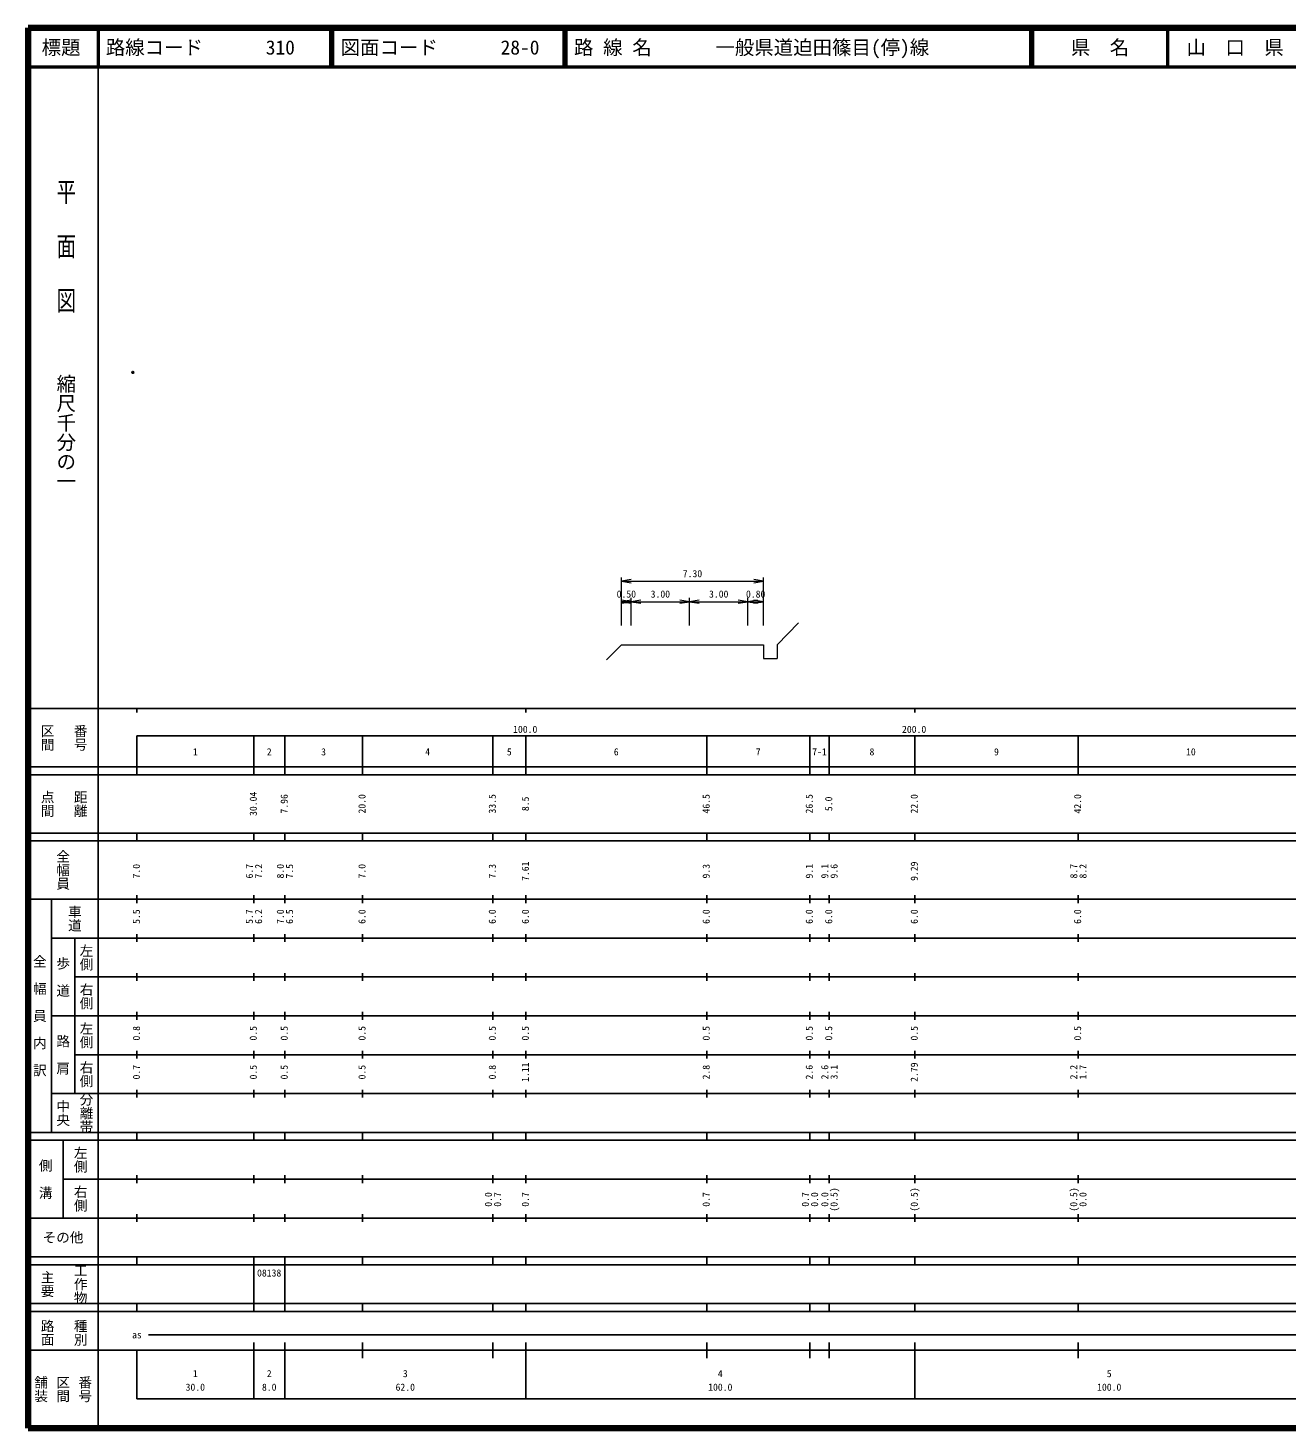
# Model space of a CAD drawing. Units: millimetres on the paper, with parts at other scales. Extents: x 40 to 680, y 20 to 380.
# Drawn here: x 40 to 363.7, y 20 to 380 of the extents above; entities that cross this region are included whole.
import ezdxf
from ezdxf.enums import TextEntityAlignment as Align

# ---------------------------------------------------------------- set-up
doc = ezdxf.new("R2010")
doc.units = ezdxf.units.MM
doc.header["$PDMODE"] = 32
doc.header["$PDSIZE"] = 0.5
for name, color, linetype, lineweight in [('M-BGD', 7, 'Continuous', 13), ('M-TTL', 2, 'Continuous', 140), ('M-TTL-BAND', 7, 'Continuous', 25), ('M-TTL-LINE', 7, 'Continuous', 50)]:
    doc.layers.add(name, color=color, linetype=linetype, lineweight=lineweight)
doc.layers.add('M-OTRS', color=6, linetype='Continuous')
doc.layers.add('M-TTL-TXT', color=7, linetype='Continuous')
doc.styles.add('@ＭＳ ゴシック', font='')
doc.styles.add('ＭＳ ゴシック', font='')
doc.styles.get('@ＭＳ ゴシック').set_extended_font_data('@MS Gothic')
doc.styles.get('ＭＳ ゴシック').set_extended_font_data('MS Gothic')

# ---------------------------------------------------------------- blocks, each defined once
blk = doc.blocks.new('open_arrow')
at = {"color": 0, "linetype": 'Continuous', "lineweight": -2}
blk.add_lwpolyline([(7.5, 1.25), (0, 0), (7.5, -1.25)], dxfattribs=at)

msp = doc.modelspace()

# ---------------------------------------------------------------- linework, layer by layer
at = {"layer": 'M-BGD'}
for p, q in [((192.595, 231.371), (192.595, 238.73)), ((192.595, 237.73), (229.095, 237.73)), ((229.095, 231.371), (229.095, 238.73)), ((192.595, 226.371), (192.595, 233.478)), ((192.595, 232.478), (195.095, 232.478)), ((195.095, 226.371), (195.095, 233.478)), ((195.095, 232.478), (210.095, 232.478)), ((210.095, 226.371), (210.095, 233.478)), ((210.095, 232.478), (225.095, 232.478)), ((225.095, 226.371), (225.095, 233.478)), ((225.095, 232.478), (229.095, 232.478)), ((229.095, 226.371), (229.095, 233.478)), ((232.595, 221.371), (238.113, 227.012)), ((192.595, 221.371), (188.714, 217.502)), ((192.595, 221.371), (195.095, 221.371)), ((195.095, 221.371), (210.095, 221.371)), ((210.095, 221.371), (225.095, 221.371)), ((225.095, 221.371), (229.095, 221.371)), ((229.095, 221.371), (229.095, 217.871)), ((232.595, 221.371), (232.595, 217.871)), ((229.095, 217.871), (232.595, 217.871))]:
    msp.add_line(p, q, dxfattribs=at)
at = {"layer": 'M-OTRS'}
msp.add_point((66.989, 291.451), dxfattribs=at)
at = {"layer": 'M-TTL'}
for p, q in [((40, 380), (40, 20)), ((680, 380), (40, 380)), ((40, 20), (680, 20))]:
    msp.add_line(p, q, dxfattribs=at)
at = {"layer": 'M-TTL-BAND'}
for p, q in [((58, 370), (58, 20)), ((40, 205), (579, 205)), ((68, 205), (68, 204)), ((168, 205), (168, 204)), ((268, 205), (268, 204)), ((68, 198), (579, 198)), ((68, 198), (68, 188)), ((98.04, 188), (98.04, 198)), ((106, 188), (106, 198)), ((126, 188), (126, 198)), ((159.5, 188), (159.5, 198)), ((168, 188), (168, 198)), ((214.5, 188), (214.5, 198)), ((241, 188), (241, 198)), ((246, 188), (246, 198)), ((268, 188), (268, 198)), ((310, 188), (310, 198)), ((40, 190), (579, 190)), ((40, 188), (579, 188)), ((40, 173), (579, 173)), ((68, 171), (68, 173)), ((98.04, 171), (98.04, 173)), ((106, 171), (106, 173)), ((126, 171), (126, 173)), ((159.5, 171), (159.5, 173)), ((168, 171), (168, 173)), ((214.5, 171), (214.5, 173)), ((241, 171), (241, 173)), ((246, 171), (246, 173)), ((268, 171), (268, 173)), ((310, 171), (310, 173)), ((40, 171), (579, 171)), ((40, 156), (579, 156)), ((46, 96), (46, 156)), ((68, 155), (68, 157)), ((98.04, 155), (98.04, 157)), ((106, 155), (106, 157)), ((126, 155), (126, 157)), ((159.5, 155), (159.5, 157)), ((168, 155), (168, 157)), ((214.5, 155), (214.5, 157)), ((241, 155), (241, 157)), ((246, 155), (246, 157)), ((268, 155), (268, 157)), ((310, 155), (310, 157)), ((46, 146), (579, 146)), ((52, 146), (52, 106)), ((68, 145), (68, 147)), ((98.04, 145), (98.04, 147)), ((106, 145), (106, 147)), ((126, 145), (126, 147)), ((159.5, 145), (159.5, 147)), ((168, 145), (168, 147)), ((214.5, 145), (214.5, 147)), ((241, 145), (241, 147)), ((246, 145), (246, 147)), ((268, 145), (268, 147)), ((310, 145), (310, 147)), ((68, 135), (68, 137)), ((98.04, 135), (98.04, 137)), ((106, 135), (106, 137)), ((126, 135), (126, 137)), ((159.5, 135), (159.5, 137)), ((168, 135), (168, 137)), ((214.5, 135), (214.5, 137)), ((241, 135), (241, 137)), ((246, 135), (246, 137)), ((268, 135), (268, 137)), ((310, 135), (310, 137)), ((52, 136), (579, 136)), ((46, 126), (579, 126)), ((68, 125), (68, 127)), ((98.04, 125), (98.04, 127)), ((106, 125), (106, 127)), ((126, 125), (126, 127)), ((159.5, 125), (159.5, 127)), ((168, 125), (168, 127)), ((214.5, 125), (214.5, 127)), ((241, 125), (241, 127)), ((246, 125), (246, 127)), ((268, 125), (268, 127)), ((310, 125), (310, 127)), ((52, 116), (579, 116)), ((68, 115), (68, 117)), ((98.04, 115), (98.04, 117)), ((106, 115), (106, 117)), ((126, 115), (126, 117)), ((159.5, 115), (159.5, 117)), ((168, 115), (168, 117)), ((214.5, 115), (214.5, 117)), ((241, 115), (241, 117)), ((246, 115), (246, 117)), ((268, 115), (268, 117)), ((310, 115), (310, 117)), ((46, 106), (579, 106)), ((68, 105), (68, 107)), ((98.04, 105), (98.04, 107)), ((106, 105), (106, 107)), ((126, 105), (126, 107)), ((159.5, 105), (159.5, 107)), ((168, 105), (168, 107)), ((214.5, 105), (214.5, 107)), ((241, 105), (241, 107)), ((246, 105), (246, 107)), ((268, 105), (268, 107)), ((310, 105), (310, 107)), ((40, 96), (579, 96)), ((40, 94), (579, 94)), ((49, 94), (49, 74)), ((68, 94), (68, 96)), ((98.04, 94), (98.04, 96)), ((106, 94), (106, 96)), ((126, 94), (126, 96)), ((159.5, 94), (159.5, 96)), ((168, 94), (168, 96)), ((214.5, 94), (214.5, 96)), ((241, 94), (241, 96)), ((246, 94), (246, 96)), ((268, 94), (268, 96)), ((310, 94), (310, 96)), ((49, 84), (579, 84)), ((68, 83), (68, 85)), ((98.04, 83), (98.04, 85)), ((106, 83), (106, 85)), ((126, 83), (126, 85)), ((159.5, 83), (159.5, 85)), ((168, 83), (168, 85)), ((214.5, 83), (214.5, 85)), ((241, 83), (241, 85)), ((246, 83), (246, 85)), ((268, 83), (268, 85)), ((310, 83), (310, 85)), ((40, 74), (579, 74)), ((68, 73), (68, 75)), ((98.04, 73), (98.04, 75)), ((106, 73), (106, 75)), ((126, 73), (126, 75)), ((159.5, 73), (159.5, 75)), ((168, 73), (168, 75)), ((214.5, 73), (214.5, 75)), ((241, 73), (241, 75)), ((246, 73), (246, 75)), ((268, 73), (268, 75)), ((310, 73), (310, 75)), ((40, 64), (579, 64)), ((40, 62), (579, 62)), ((68, 62), (68, 64)), ((98.04, 62), (98.04, 64)), ((98.04, 52), (98.04, 62)), ((106, 62), (106, 64)), ((106, 52), (106, 62)), ((126, 62), (126, 64)), ((159.5, 62), (159.5, 64)), ((168, 62), (168, 64)), ((214.5, 62), (214.5, 64)), ((241, 62), (241, 64)), ((246, 62), (246, 64)), ((268, 62), (268, 64)), ((310, 62), (310, 64)), ((40, 52), (579, 52)), ((68, 50), (68, 52)), ((98.04, 50), (98.04, 52)), ((106, 50), (106, 52)), ((126, 50), (126, 52)), ((159.5, 50), (159.5, 52)), ((168, 50), (168, 52)), ((214.5, 50), (214.5, 52)), ((241, 50), (241, 52)), ((246, 50), (246, 52)), ((268, 50), (268, 52)), ((310, 50), (310, 52)), ((40, 50), (579, 50)), ((71, 44), (565, 44)), ((40, 40), (579, 40)), ((68, 40), (68, 27.5)), ((98.04, 27.5), (98.04, 42)), ((106, 27.5), (106, 42)), ((126, 38), (126, 42)), ((159.5, 38), (159.5, 42)), ((168, 27.5), (168, 42)), ((214.5, 38), (214.5, 42)), ((241, 38), (241, 42)), ((246, 38), (246, 42)), ((268, 27.5), (268, 42)), ((310, 38), (310, 42)), ((68, 27.5), (579, 27.5))]:
    msp.add_line(p, q, dxfattribs=at)
at = {"layer": 'M-TTL-LINE'}
for p, q in [((58, 380), (58, 370)), ((117.75, 380), (117.75, 370)), ((118.25, 380), (118.25, 370)), ((177.75, 380), (177.75, 370)), ((178.25, 380), (178.25, 370)), ((297.75, 380), (297.75, 370)), ((298.25, 380), (298.25, 370)), ((333, 380), (333, 370)), ((40, 370), (680, 370))]:
    msp.add_line(p, q, dxfattribs=at)

# ---------------------------------------------------------------- block references
at = {"layer": 'M-BGD', "xscale": 0.333, "yscale": 0.333}
for p in [(192.595, 237.73), (192.595, 232.478), (195.095, 232.478), (210.095, 232.478), (225.095, 232.478)]:
    msp.add_blockref('open_arrow', p, dxfattribs=at)
at = {"layer": 'M-BGD', "xscale": 0.333, "yscale": 0.333, "rotation": 180}
for p in [(229.095, 237.73), (195.095, 232.478), (210.095, 232.478), (225.095, 232.478), (229.095, 232.478)]:
    msp.add_blockref('open_arrow', p, dxfattribs=at)

# ---------------------------------------------------------------- texts
at = {"layer": 'M-BGD', "style": 'ＭＳ ゴシック'}
for s, p in [('7.30', (210.845, 238.23)), ('0.50', (193.845, 232.978)), ('3.00', (202.595, 232.978)), ('3.00', (217.595, 232.978)), ('0.80', (227.095, 232.978))]:
    msp.add_text(s, height=1.833, dxfattribs=at).set_placement(p, align=Align.BOTTOM_CENTER)
at = {"layer": 'M-TTL-BAND', "style": '@ＭＳ ゴシック', "width": 1.4}
msp.add_text('平  面  図', height=3.666, rotation=270, dxfattribs=at).set_placement((49.777, 306.475), align=Align.MIDDLE_RIGHT)
at = {"layer": 'M-TTL-BAND', "style": '@ＭＳ ゴシック'}
msp.add_text('縮尺千分の一', height=3.666, rotation=270, dxfattribs=at).set_placement((49.777, 261.03), align=Align.MIDDLE_RIGHT)
for s, p in [('区間', (45, 197.5)), ('番号', (53.5, 197.5)), ('点間', (45, 180.5)), ('距離', (53.5, 180.5)), ('全幅員', (49, 163.5)), ('車道', (52, 151)), ('左側', (55, 141)), ('全\u3000幅\u3000員\u3000内\u3000訳', (43, 126)), ('歩\u3000道', (49, 136)), ('右側', (55, 131)), ('左側', (55, 121)), ('路\u3000肩', (49, 116)), ('右側', (55, 111)), ('分離帯', (55, 101)), ('中央', (49, 101)), ('左側', (53.5, 89)), ('側\u3000溝', (44.5, 84)), ('右側', (53.5, 79)), ('工作物', (53.5, 57)), ('主要', (45, 57)), ('路面', (45, 44.5)), ('種別', (53.5, 44.5)), ('舗装', (43.333, 30)), ('区間', (49, 30)), ('番号', (54.667, 30))]:
    msp.add_text(s, height=2.566, rotation=270, dxfattribs=at).set_placement(p, align=Align.MIDDLE_CENTER)
at = {"layer": 'M-TTL-BAND', "style": 'ＭＳ ゴシック'}
for s, p in [('100.0', (167.844, 198.195)), ('200.0', (267.844, 198.195)), ('1', (83.02, 192.405)), ('2', (102.02, 192.405)), ('3', (116, 192.405)), ('4', (142.75, 192.405)), ('5', (163.75, 192.405)), ('6', (191.25, 192.405)), ('7', (227.75, 192.405)), ('7-1', (243.5, 192.405)), ('8', (257, 192.405)), ('9', (289, 192.405)), ('10', (339, 192.405)), ('as', (68, 42.5)), ('1', (83.02, 32.523)), ('2', (102.02, 32.523)), ('3', (137, 32.523)), ('4', (218, 32.523)), ('5', (318, 32.523)), ('30.0', (83.02, 29.033)), ('8.0', (102.02, 29.033)), ('62.0', (137, 29.033)), ('100.0', (218, 29.033)), ('100.0', (318, 29.033))]:
    msp.add_text(s, height=1.833, dxfattribs=at).set_placement(p, align=Align.BOTTOM_CENTER)
for s, p in [('30.04', (99.37, 180.5)), ('7.96', (107.33, 180.5)), ('20.0', (127.33, 180.5)), ('33.5', (160.83, 180.5)), ('8.5', (169.33, 180.5)), ('46.5', (215.83, 180.5)), ('26.5', (242.33, 180.5)), ('5.0', (247.33, 180.5)), ('22.0', (269.33, 180.5)), ('42.0', (311.33, 180.5)), ('7.0', (69.33, 163.174)), ('6.7', (98.37, 163.174)), ('7.2', (100.74, 163.174)), ('8.0', (106.33, 163.174)), ('7.5', (108.7, 163.174)), ('7.0', (127.33, 163.174)), ('7.3', (160.83, 163.174)), ('7.61', (169.33, 163.174)), ('9.3', (215.83, 163.174)), ('9.1', (242.33, 163.174)), ('9.1', (246.33, 163.174)), ('9.6', (248.7, 163.174)), ('9.29', (269.33, 163.174)), ('8.7', (310.33, 163.174)), ('8.2', (312.7, 163.174)), ('5.5', (69.33, 151.5)), ('5.7', (98.37, 151.5)), ('6.2', (100.74, 151.5)), ('7.0', (106.33, 151.5)), ('6.5', (108.7, 151.5)), ('6.0', (127.33, 151.5)), ('6.0', (160.83, 151.5)), ('6.0', (169.33, 151.5)), ('6.0', (215.83, 151.5)), ('6.0', (242.33, 151.5)), ('6.0', (247.33, 151.5)), ('6.0', (269.33, 151.5)), ('6.0', (311.33, 151.5)), ('0.8', (69.33, 121.5)), ('0.5', (99.37, 121.5)), ('0.5', (107.33, 121.5)), ('0.5', (127.33, 121.5)), ('0.5', (160.83, 121.5)), ('0.5', (169.33, 121.5)), ('0.5', (215.83, 121.5)), ('0.5', (242.33, 121.5)), ('0.5', (247.33, 121.5)), ('0.5', (269.33, 121.5)), ('0.5', (311.33, 121.5)), ('0.7', (69.33, 111.5)), ('0.5', (99.37, 111.5)), ('0.5', (107.33, 111.5)), ('0.5', (127.33, 111.5)), ('0.8', (160.83, 111.5)), ('1.11', (169.33, 111.5)), ('2.8', (215.83, 111.5)), ('2.6', (242.33, 111.5)), ('2.6', (246.33, 111.5)), ('3.1', (248.7, 111.5)), ('2.79', (269.33, 111.5)), ('2.2', (310.33, 111.5)), ('1.7', (312.7, 111.5)), ('0.0', (159.83, 78.764)), ('0.7', (162.2, 78.764)), ('0.7', (169.33, 78.764)), ('0.7', (215.83, 78.764)), ('0.7', (241.33, 78.764)), ('0.0', (243.7, 78.764)), ('0.0', (246.33, 78.764)), ('(0.5)', (248.7, 78.764)), ('(0.5)', (269.33, 78.764)), ('(0.5)', (310.33, 78.764)), ('0.0', (312.7, 78.764))]:
    msp.add_text(s, height=1.833, rotation=90, dxfattribs=at).set_placement(p, align=Align.BOTTOM_CENTER)
msp.add_text('その他', height=2.566, dxfattribs=at).set_placement((49, 69), align=Align.MIDDLE_CENTER)
msp.add_text('08138', height=1.833, dxfattribs=at).set_placement((98.895, 58.405), align=Align.BOTTOM_LEFT)
at = {"layer": 'M-TTL-TXT', "style": 'ＭＳ ゴシック'}
for s, p in [('標題', (48.5, 375)), ('県\u3000名', (315.625, 375)), ('山\u3000口\u3000県', (350.375, 375))]:
    msp.add_text(s, height=3.666, dxfattribs=at).set_placement(p, align=Align.MIDDLE_CENTER)
for s, p in [('路線コード', (60, 375)), ('310', (101.142, 375)), ('図面コード', (120.38, 375)), ('28-0', (161.521, 375)), ('路 線 名', (180.38, 375)), ('一般県道迫田篠目(停)線', (216.734, 375))]:
    msp.add_text(s, height=3.666, dxfattribs=at).set_placement(p, align=Align.MIDDLE_LEFT)

doc.saveas('drawing.dxf')
